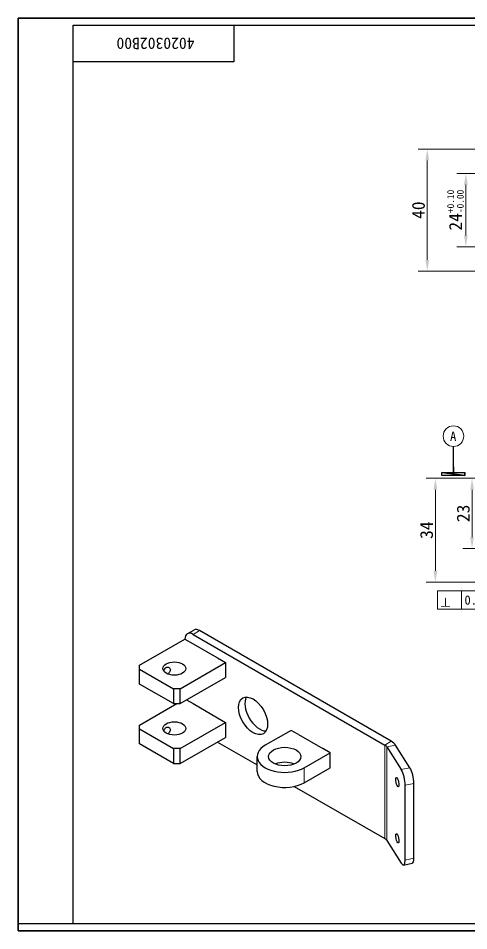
# Model space of a CAD drawing. Header units: millimetres. Extents: x 9 to 437, y 8 to 307.
# Drawn here: x 9 to 156.3, y 8.2 to 306.8 of the extents above; entities that cross this region are included whole.
import ezdxf

# ---------------------------------------------------------------- set-up
doc = ezdxf.new("R2010")
doc.units = ezdxf.units.MM
doc.header["$LTSCALE"] = 1.5
for name, color, linetype, lineweight in [('可见 (ISO)', 7, 'Continuous', 25), ('可见窄的 (ISO)', 7, 'Continuous', 18), ('图框 (ISO)', 7, 'Continuous', 35)]:
    doc.layers.add(name, color=color, linetype=linetype, lineweight=lineweight)
doc.layers.add('尺寸 (ISO)', color=7, linetype='Continuous', lineweight=18, true_color=0x008000)
doc.layers.add('符号 (ISO)', color=7, linetype='Continuous', lineweight=18, true_color=0x008000)
doc.styles.add('文本样式100', font='AIGDT___.TTF')
doc.styles.add('文本样式74', font='SimSun.ttf')
doc.styles.add('最新国标', font='simfang.ttf')
doc.styles.add('注释文本 (ISO)', font='simfang.ttf')
doc.dimstyles.new('默认 (GB)', dxfattribs={"dimscale": 1.5, "dimtxt": 2.8, "dimasz": 2.5, "dimexe": 2, "dimexo": 1.5, "dimgap": 0.5, "dimtad": 1, "dimtoh": 1, "dimdsep": 46, "dimtxsty": '最新国标', "dimcen": 0.09, "dimdle": 10, "dimclrd": 256, "dimclre": 256, "dimclrt": 256, "dimaunit": 1, "dimadec": 3, "dimazin": 2, "dimtfac": 0.535714, "dimtmove": 0, "dimatfit": 3, "dimfxl": 0, "dimtolj": 1, "dimtzin": 0, "dimlwd": -1, "dimlwe": -1, "dimarcsym": 0})

# ---------------------------------------------------------------- blocks, each defined once
blk = doc.blocks.new('图框 最新国标')
at = {"layer": '图框 (ISO)'}
for p, q in [((6, 7), (6, 204.5)), ((6, 204.5), (291.5, 204.5)), ((6, 7), (6, 5.5)), ((6, 7), (6, 5.5)), ((291.5, 5.5), (6, 5.5))]:
    blk.add_line(p, q, dxfattribs=at)
at = {"layer": '图框 (ISO)', "color": 7, "linetype": 'Continuous', "lineweight": 25}
for p, q in [((18, 203), (290, 203)), ((18, 7), (18, 203)), ((18, 203), (290, 203)), ((53, 203), (53, 195)), ((53, 195), (18, 195)), ((290, 7), (6, 7)), ((290, 7), (18, 7))]:
    blk.add_line(p, q, dxfattribs=at)
at = {"layer": '图框 (ISO)', "style": '文本样式74'}
blk.add_attdef('零件代号_001', (44.41, 200.25), '', height=2.5, rotation=180, dxfattribs=at)
blk = doc.blocks.new('*D8')
at = {"layer": 'Defpoints', "color": 0, "transparency": 16777216}
for p in [(170.36, 263.97), (142.71, 223.97), (168.36, 223.97)]:
    blk.add_point(p, dxfattribs=at)
at = {"layer": '尺寸 (ISO)', "color": 116, "true_color": 0x00803f, "transparency": 16777216}
for p, q in [((168.11, 263.97), (139.71, 263.97)), ((142.71, 260.22), (142.71, 227.72)), ((166.11, 223.97), (139.71, 223.97))]:
    blk.add_line(p, q, dxfattribs=at)
for points in [[(142.08, 260.22), (143.33, 260.22), (142.71, 263.97)], [(142.08, 227.72), (143.33, 227.72), (142.71, 223.97)]]:
    blk.add_solid(points, dxfattribs=at)
at = {"layer": '尺寸 (ISO)', "transparency": 16777216, "insert": (139.83, 243.97), "char_height": 4.2, "attachment_point": 5, "rotation": 90, "style": '最新国标'}
blk.add_mtext('\\A1;40', dxfattribs=at)
blk = doc.blocks.new('*D10')
at = {"layer": 'Defpoints', "color": 0, "transparency": 16777216}
for p in [(168.36, 255.97), (155.31, 231.97), (168.36, 231.97)]:
    blk.add_point(p, dxfattribs=at)
at = {"layer": '尺寸 (ISO)', "color": 116, "true_color": 0x00803f, "transparency": 16777216}
for p, q in [((166.11, 255.97), (152.31, 255.97)), ((155.31, 252.22), (155.31, 235.72)), ((166.11, 231.97), (152.31, 231.97))]:
    blk.add_line(p, q, dxfattribs=at)
for points in [[(154.68, 252.22), (155.93, 252.22), (155.31, 255.97)], [(154.68, 235.72), (155.93, 235.72), (155.31, 231.97)]]:
    blk.add_solid(points, dxfattribs=at)
at = {"layer": '尺寸 (ISO)', "transparency": 16777216, "insert": (151.91, 243.97), "char_height": 4.2, "attachment_point": 5, "rotation": 90, "style": '最新国标'}
blk.add_mtext('\\A1;24{\\H2.25;\\S+0.10^ -0.00;}', dxfattribs=at)
blk = doc.blocks.new('*D14')
at = {"layer": 'Defpoints', "color": 0, "transparency": 16777216}
for p in [(168.36, 156.28), (157.34, 133.28), (164.61, 133.28)]:
    blk.add_point(p, dxfattribs=at)
at = {"layer": '尺寸 (ISO)', "color": 116, "true_color": 0x00803f, "transparency": 16777216}
for p, q in [((166.11, 156.28), (154.34, 156.28)), ((157.34, 152.53), (157.34, 137.03)), ((162.36, 133.28), (154.34, 133.28))]:
    blk.add_line(p, q, dxfattribs=at)
for points in [[(156.71, 152.53), (157.96, 152.53), (157.34, 156.28)], [(156.71, 137.03), (157.96, 137.03), (157.34, 133.28)]]:
    blk.add_solid(points, dxfattribs=at)
at = {"layer": '尺寸 (ISO)', "transparency": 16777216, "insert": (154.46, 144.78), "char_height": 4.2, "attachment_point": 5, "rotation": 90, "style": '最新国标'}
blk.add_mtext('\\A1;23', dxfattribs=at)
blk = doc.blocks.new('*D16')
at = {"layer": 'Defpoints', "color": 0, "transparency": 16777216}
for p in [(173.36, 156.28), (145.35, 122.28), (170.36, 122.28)]:
    blk.add_point(p, dxfattribs=at)
at = {"layer": '尺寸 (ISO)', "color": 116, "true_color": 0x00803f, "transparency": 16777216}
for p, q in [((171.11, 156.28), (142.35, 156.28)), ((145.35, 152.53), (145.35, 126.03)), ((168.11, 122.28), (142.35, 122.28))]:
    blk.add_line(p, q, dxfattribs=at)
for points in [[(144.73, 152.53), (145.98, 152.53), (145.35, 156.28)], [(144.73, 126.03), (145.98, 126.03), (145.35, 122.28)]]:
    blk.add_solid(points, dxfattribs=at)
at = {"layer": '尺寸 (ISO)', "transparency": 16777216, "insert": (142.48, 139.28), "char_height": 4.2, "attachment_point": 5, "rotation": 90, "style": '最新国标'}
blk.add_mtext('\\A1;34', dxfattribs=at)
blk = doc.blocks.new('基准标识符号1')
at = {"layer": '符号 (ISO)', "lineweight": 25}
for p, q in [((100.84, 106.69), (100.84, 111.11)), ((100.84, 106.69), (100.84, 105.44)), ((100.84, 105.44), (100.84, 106.69))]:
    blk.add_line(p, q, dxfattribs=at)
at = {"layer": '符号 (ISO)', "lineweight": 25, "flags": 128}
for points in [[(103.34, 104.81), (98.34, 104.81), (98.34, 105.44), (103.34, 104.81)], [(103.34, 104.81), (98.34, 105.44), (98.34, 105.44), (103.34, 104.81)], [(103.34, 104.81), (98.34, 105.44), (103.34, 105.44), (103.34, 104.81)], [(103.34, 104.81), (103.34, 105.44), (103.34, 104.81), (103.34, 104.81)]]:
    blk.add_lwpolyline(points, dxfattribs=at)
at = {"layer": '符号 (ISO)'}
blk.add_circle((100.84, 113.36), 2.25, dxfattribs=at)
for points in [[(103.34, 104.81), (98.34, 104.81), (98.34, 105.44), (103.34, 104.81)], [(103.34, 104.81), (98.34, 105.44), (98.34, 105.44), (103.34, 104.81)], [(103.34, 104.81), (98.34, 105.44), (103.34, 105.44), (103.34, 104.81)], [(103.34, 104.81), (103.34, 105.44), (103.34, 104.81)]]:
    blk.add_solid(points, dxfattribs=at)
at = {"layer": '符号 (ISO)', "insert": (100.1, 112.34), "char_height": 2, "attachment_point": 7, "style": '注释文本 (ISO)'}
blk.add_mtext('A', dxfattribs=at)
blk = doc.blocks.new('GDT 标识符号(&T)1')
at = {"layer": '符号 (ISO)'}
for p, q in [((97.34, 79.63), (110.59, 79.63)), ((97.34, 79.63), (97.34, 75.63)), ((102.6, 79.63), (102.6, 75.63)), ((108.09, 79.63), (108.09, 75.63)), ((110.59, 79.63), (110.59, 75.63)), ((115.59, 77.63), (110.59, 77.63)), ((118.08, 77.63), (115.59, 77.63)), ((118.08, 78.13), (118.08, 77.13)), ((120.48, 77.65), (118.08, 78.13)), ((118.08, 77.63), (120.48, 77.63)), ((97.34, 75.63), (110.59, 75.63)), ((118.08, 77.13), (120.48, 77.61))]:
    blk.add_line(p, q, dxfattribs=at)
at = {"layer": '符号 (ISO)', "flags": 128}
blk.add_lwpolyline([(118.08, 77.13), (120.58, 77.63), (118.08, 78.13), (118.08, 77.13)], dxfattribs=at)
at = {"layer": '符号 (ISO)'}
blk.add_solid([(118.08, 77.13), (120.58, 77.63), (118.08, 78.13), (118.08, 77.13)], dxfattribs=at)
at = {"layer": '符号 (ISO)', "char_height": 2, "attachment_point": 7}
for s, insert, style in [('b', (98, 76.15), '文本样式100'), ('0.1', (103.24, 76.59), '注释文本 (ISO)'), ('A', (108.6, 76.63), '注释文本 (ISO)')]:
    blk.add_mtext(s, dxfattribs=dict(at, insert=insert, style=style))

msp = doc.modelspace()

# ---------------------------------------------------------------- linework, layer by layer
at = {"layer": '可见 (ISO)'}
for p, q in [((64.253, 105.379), (66.374, 106.604)), ((66.128, 105.193), (128.827, 68.994)), ((130.948, 70.219), (68.249, 106.418)), ((48.627, 95.089), (63.476, 103.662)), ((63.476, 103.662), (66.128, 102.131)), ((66.128, 102.131), (74.082, 97.539)), ((61.885, 87.434), (76.734, 96.008)), ((74.082, 97.539), (76.734, 96.008)), ((76.734, 96.008), (76.734, 91.109)), ((48.627, 93.864), (48.627, 95.089)), ((48.627, 88.965), (48.627, 93.864)), ((48.627, 93.864), (59.764, 87.434)), ((61.885, 82.535), (76.734, 91.109)), ((59.764, 82.535), (48.627, 88.965)), ((61.885, 87.434), (59.764, 87.434)), ((59.764, 87.434), (59.764, 82.535)), ((61.885, 82.535), (61.885, 87.434)), ((64.006, 83.76), (66.128, 82.535)), ((48.627, 75.493), (60.824, 82.535)), ((59.764, 82.535), (61.885, 82.535)), ((66.128, 82.535), (74.082, 77.943)), ((74.082, 77.943), (76.734, 76.412)), ((48.627, 74.268), (48.627, 75.493)), ((61.885, 67.839), (76.734, 76.412)), ((76.734, 76.412), (76.734, 71.513)), ((48.627, 69.369), (48.627, 74.268)), ((48.627, 74.268), (59.764, 67.839)), ((98.212, 73.809), (89.727, 68.91)), ((100.599, 72.431), (98.212, 73.809)), ((100.599, 72.431), (108.554, 67.839)), ((59.764, 62.94), (48.627, 69.369)), ((61.885, 62.94), (76.734, 71.513)), ((74.082, 69.982), (87.091, 62.471)), ((137.019, 61.538), (132.343, 68.954)), ((61.885, 67.839), (59.764, 67.839)), ((59.764, 67.839), (59.764, 62.94)), ((61.885, 62.94), (61.885, 67.839)), ((102.455, 61.562), (110.94, 66.461)), ((110.94, 66.461), (108.554, 67.839)), ((110.94, 61.562), (110.94, 66.461)), ((129.524, 68.362), (134.2, 60.945)), ((59.764, 62.94), (61.885, 62.94)), ((87.091, 60.337), (87.091, 65.236)), ((102.455, 56.663), (110.94, 61.562)), ((99.225, 55.466), (128.827, 38.375)), ((135.482, 31.354), (135.482, 55.849)), ((138.301, 31.946), (138.301, 56.441)), ((129.524, 37.743), (134.2, 30.327)), ((134.971, 29.719), (137.79, 30.311))]:
    msp.add_line(p, q, dxfattribs=at)
for centre, major_axis, ratio, start_param, end_param in [((66.128, 102.131), (-1.875, 3.248), 0.5773503, 5.4977871, 7.0685835), ((68.249, 103.356), (-1.875, 3.248), 0.5773503, 5.4977871, 6.2831853), ((87.871, 79.78), (-3.375, 5.846), 0.5773503, 0.3196873, 2.8219054), ((96.091, 65.236), (-9, 0), 0.5773503, 5.4977871, 8.6393798), ((126.705, 67.769), (3, 0), 0.5773503, 0.3490659, 0.7853982), ((126.705, 67.769), (6, 0), 0.5773503, 0.3490659, 0.7853982), ((96.091, 60.337), (-5.25, 0), 0.5773503, 4.0825494, 5.3422285), ((96.091, 60.337), (-9, 0), 0.5773503, 0, 2.3561945), ((134.2, 57.883), (0.771, -3.67), 0.2792583, 0.9257052, 2.4965016), ((137.019, 58.476), (-0.771, 3.67), 0.2792583, 4.0672979, 5.6380942), ((126.705, 37.151), (3, 0), 0.5773503, 0.3490659, 0.7853982), ((134.2, 33.389), (0.771, -3.67), 0.2792583, 5.6380942, 7.2088905), ((137.019, 33.981), (0.771, -3.67), 0.2792583, 0, 0.9257052)]:
    msp.add_ellipse(centre, major_axis=major_axis, ratio=ratio, start_param=start_param, end_param=end_param, dxfattribs=at)
for centre, major_axis, ratio in [((60.029, 94.017), (-3.75, 0), 0.5773503), ((85.75, 78.555), (-3.375, 5.846), 0.5773503), ((60.029, 74.422), (-3.75, 0), 0.5773503), ((96.091, 65.236), (5.25, 0), 0.5773503), ((132.917, 56.856), (-0.319, 1.517), 0.2792583), ((132.917, 38.485), (-0.319, 1.517), 0.2792583)]:
    msp.add_ellipse(centre, major_axis=major_axis, ratio=ratio, dxfattribs=at)
for points, knots in [([(56.613, 93.124), (56.642, 93.247), (56.677, 93.368), (56.785, 93.663), (56.876, 93.849), (57.102, 94.159), (57.238, 94.284), (57.516, 94.445), (57.676, 94.491), (57.989, 94.492), (58.142, 94.447), (58.394, 94.302), (58.51, 94.191), (58.669, 93.918), (58.71, 93.756), (58.71, 93.595)], [0.74107825, 0.74107825, 0.74107825, 0.74107825, 0.78909489, 0.78909489, 0.86794907, 0.86794907, 0.94680325, 0.94680325, 1.02565744, 1.02565744, 1.10451162, 1.10451162, 1.18345798, 1.18345798, 1.26240434, 1.26240434, 1.26240434, 1.26240434]), ([(58.71, 93.595), (58.71, 93.434), (58.669, 93.255), (58.51, 92.906), (58.394, 92.735), (58.165, 92.462), (58.044, 92.34), (57.918, 92.228)], [0, 0, 0, 0, 0.07894636, 0.07894636, 0.15789272, 0.15789272, 0.22231752, 0.22231752, 0.22231752, 0.22231752]), ([(56.613, 73.528), (56.642, 73.651), (56.677, 73.772), (56.785, 74.068), (56.876, 74.253), (57.102, 74.564), (57.238, 74.688), (57.516, 74.849), (57.676, 74.895), (57.989, 74.896), (58.142, 74.851), (58.394, 74.706), (58.51, 74.595), (58.669, 74.322), (58.71, 74.16), (58.71, 73.999)], [0.74107825, 0.74107825, 0.74107825, 0.74107825, 0.78909489, 0.78909489, 0.86794907, 0.86794907, 0.94680325, 0.94680325, 1.02565744, 1.02565744, 1.10451162, 1.10451162, 1.18345798, 1.18345798, 1.26240434, 1.26240434, 1.26240434, 1.26240434]), ([(58.71, 73.999), (58.71, 73.838), (58.669, 73.659), (58.51, 73.31), (58.394, 73.139), (58.165, 72.866), (58.044, 72.744), (57.918, 72.632)], [0, 0, 0, 0, 0.07894636, 0.07894636, 0.15789272, 0.15789272, 0.22231752, 0.22231752, 0.22231752, 0.22231752])]:
    msp.add_open_spline(points, degree=3, knots=knots, dxfattribs=at)
at = {"layer": '可见窄的 (ISO)'}
for p, q in [((66.128, 105.193), (68.249, 106.418)), ((130.948, 70.219), (128.827, 68.994)), ((128.827, 68.994), (128.827, 38.375)), ((132.343, 68.954), (129.524, 68.362)), ((129.524, 68.362), (129.524, 37.743)), ((102.455, 56.663), (102.455, 61.562)), ((137.019, 61.538), (134.2, 60.945)), ((135.482, 55.849), (138.301, 56.441)), ((138.301, 31.946), (135.482, 31.354))]:
    msp.add_line(p, q, dxfattribs=at)

# ---------------------------------------------------------------- block references
at = {"xscale": 1.5, "yscale": 1.5, "zscale": 1.5}
msp.add_blockref('图框 最新国标', (0, 0), dxfattribs=at).add_auto_attribs({'零件代号_001': '4020302B00'})
at = {"layer": '符号 (ISO)', "xscale": 1.5, "yscale": 1.5, "zscale": 1.5}
for name in ['基准标识符号1', 'GDT 标识符号(&T)1']:
    msp.add_blockref(name, (0, 0), dxfattribs=at)

# ---------------------------------------------------------------- dimensions: what is measured, and where the dimension line sits
at = {"layer": '尺寸 (ISO)', "color": 116, "true_color": 0x00803f}
for base, p1, p2, angle, override, picture, middle in [((142.705, 223.971), (170.363, 263.971), (168.363, 223.971), 270, {"dimgap": 0.5, "dimtoh": 0, "dimdec": 2, "dimtol": 0, "dimlim": 0, "dimtp": 0, "dimtm": 0, "dimtdec": 2, "dimtofl": 0, "dimatfit": 1}, '*D8', (142.705, 243.971)), ((155.308, 231.971), (168.363, 255.971), (168.363, 231.971), 90, {"dimgap": 0.5, "dimtoh": 0, "dimdec": 2, "dimtol": 1, "dimlim": 0, "dimtp": 0.1, "dimtm": 1e-09, "dimtdec": 2, "dimtofl": 0, "dimatfit": 1}, '*D10', (155.308, 243.971)), ((145.353, 122.281), (173.363, 156.281), (170.363, 122.281), 270, {"dimgap": 0.5, "dimtoh": 0, "dimdec": 2, "dimtol": 0, "dimlim": 0, "dimtp": 0, "dimtm": 0, "dimtdec": 2, "dimtofl": 0, "dimatfit": 1}, '*D16', (145.353, 139.281)), ((157.337, 133.281), (168.363, 156.281), (164.613, 133.281), 90, {"dimgap": 0.5, "dimtoh": 0, "dimdec": 2, "dimtol": 0, "dimlim": 0, "dimtp": 0, "dimtm": 0, "dimtdec": 2, "dimtofl": 0, "dimatfit": 1}, '*D14', (157.337, 144.781))]:
    dim = msp.add_linear_dim(base=base, p1=p1, p2=p2, angle=angle, dimstyle='默认 (GB)', override=override, dxfattribs=at)
    dim.commit()
    dim.dimension.update_dxf_attribs({"geometry": picture, "text_midpoint": middle, "dimtype": 160})

doc.saveas('drawing.dxf')
